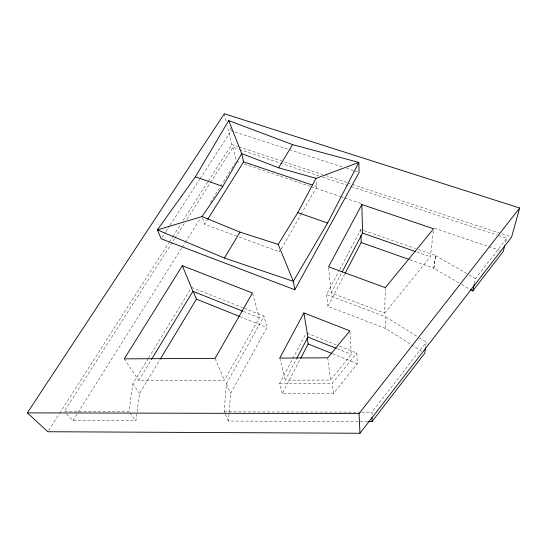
<?xml version="1.0" encoding="UTF-8"?>
<svg xmlns="http://www.w3.org/2000/svg" width="547" height="547" viewBox="0 0 547 547"><rect width="100%" height="100%" fill="white"/><g stroke="black" fill="none" stroke-linecap="round" stroke-linejoin="round"><path stroke-width="0.41" stroke-dasharray="2.73 2.05" d="M328.638 267.654L331.12 292.925L384.691 313.13L385.32 287.647M421.928 351.379L385.56 328.426L385.874 316.939L326.566 294.498L339.325 270.307M367.803 421.518L228.455 421.06L230.595 393.443L266.998 327.462L264.01 316.159L243.552 308.036M228.455 421.06L224.154 411.864L226.424 383.604L264.01 316.159M384.691 313.13L430.345 256.741L433.539 229.617M458.81 282.867L433.86 268.331L435.576 255.47L418.701 249.603M433.86 268.331L435.576 255.47M425.716 346.094L426.243 342.162L418.311 337.205M66.536 413.942L72.915 420.547L135.902 420.752L139.567 393.491L159.847 359.851M148.319 358.422L132.853 383.782L128.962 411.665L64.218 411.535L174.534 238.772M474.406 283.551L475.507 278.594L506.761 238.273L497.852 235.313M505.66 242.396L506.761 238.273M339.455 346.114L356.829 353.006L357.321 363.693L333.485 393.389L282.327 393.416L300.337 358.962M385.56 328.426L327.858 306.327L344.726 274.068M349.923 331.68L351.304 354.36L330.497 380.062L285.315 380.165L296.426 359.003M331.12 292.925L341.725 272.734M282.327 393.416L279.64 383.509L306.293 332.945M339.721 269.555L360.849 229.487L363.256 230.321M124.272 358.853L138.712 380.452L224.373 380.247L259.319 317.78L252.44 292.98M281.356 248.953L300.727 214.944M301.144 214.212L316.884 186.561L316.282 180.825M138.712 380.452L151.047 360.158M148.757 357.697L190.732 288.871M236.865 236.154L204.585 224.27L207.299 219.928M72.915 420.547L181.693 248.03M182.144 247.312L184.879 242.977M185.33 242.259L200.352 218.438M210.363 202.561L220.379 186.677M220.831 185.959L231.299 169.358M231.757 168.633L235.401 162.862M48.717 430.291L59.295 413.778M59.753 413.06L168.756 242.861M169.221 242.143L172.442 237.111M172.9 236.393L180.715 224.188M183.019 220.598L207.853 181.816M208.311 181.098L231.771 144.476L227.265 125.872M174.992 238.048L184.647 222.93M186.944 219.333L209.925 183.341M210.39 182.623L232.913 147.348L238.581 149.228M162.158 237.391L165.399 232.372M165.864 231.661L169.57 225.925M170.035 225.207L199.689 179.354M200.147 178.637L231.121 130.74L230.198 126.836M372.001 414.715L371.981 412.158L426.243 342.162M333.485 393.389L332.289 383.406L356.829 353.006M279.64 383.509L332.289 383.406M224.154 411.864L360.876 412.137M361.731 412.137L371.981 412.158M231.121 130.74L233.405 131.478M234.93 131.977L288.679 149.468M289.472 149.721L342.381 166.938M346.545 168.291L353.519 170.561M354.914 171.02L357.717 171.929M231.771 144.476L238.26 146.623M239.073 146.89L322.614 174.541M325.862 175.614L346.948 182.595M347.755 182.862L509.975 236.557M239.395 149.502L318.792 175.86M322.846 177.207L350.388 186.356M351.201 186.623L497.038 235.046M314.532 185.768L316.884 186.561M236.311 161.413L241.159 163.054M244.4 164.148L310.723 186.52M311.53 186.794L339.844 196.346M340.651 196.619L343.885 197.713M344.692 197.987L361.683 203.716M434.475 228.277L487.862 246.287M488.669 246.56L499.992 250.382M364.063 230.602L415.488 248.482M416.787 252.01L430.345 256.741M409.963 259.763L433.942 268.221M239.203 237.015L279.667 251.921L279.339 250.246M191.614 287.421L242.765 307.729M307.086 333.26L336.296 344.863M243.497 311.475L259.319 317.78M337.109 348.706L351.304 354.36M240.044 316.651L266.998 327.462M332.747 353.834L357.321 363.693M435.487 255.579L468.232 274.409M468.957 274.826L475.507 278.594M461.743 284.577L469.818 289.274M385.874 316.939L417.593 336.754M129.954 412.964L135.902 420.752M132.853 383.782L139.567 393.491M215.06 358.36L224.373 380.247M226.424 383.604L230.595 393.443M202.527 218.103L204.585 224.27M279.736 358.08L285.315 380.165M232.913 147.348L236.106 160.586M224.325 113.742L226.28 121.831M327.728 357.82L330.497 380.062M326.566 294.498L327.858 306.327M360.849 229.487L360.958 233.569"/><path stroke-width="0.82" d="M425.511 347.666L424.78 353.177L372.056 421.532L368.657 421.525M470.55 289.705L472.752 290.983L474.222 284.378M504.772 245.699L503.226 251.47L472.752 290.983M519.65 208.01L511.602 237.097L359.988 433.258L47.794 431.733L27.35 412.876L224.325 113.742L519.65 208.01L359.044 413.614L359.988 433.258M294.833 289.773L293.315 281.308L327.598 223.046L358.853 162.432L292.57 144.613L228.714 120.6L195.409 176.825L157.379 229.904L161.228 238.827L294.833 289.773L359.119 172.387L358.853 162.432L316.022 178.363L278.642 167.799L241.706 153.584L228.714 120.6M300.734 358.21L308.173 343.981L307.099 337.677M345.116 273.315L361.198 242.56L360.999 235.203M296.823 358.251L307.934 337.082L303.886 312.939L349.875 330.839L327.728 357.82L279.736 358.08L303.886 312.939M342.114 271.982L362.538 233.084L361.861 204.537L433.634 228.769L385.32 287.647L328.556 266.813L361.861 204.537M207.751 219.21L243.606 161.898L241.706 153.584L222.8 186.397L202.014 216.557L157.379 229.904L224.42 258.04L293.315 281.308L278.191 244.393L297.78 212.619L316.022 178.363M224.42 258.04L240.003 232.119L278.191 244.393M278.642 167.799L292.57 144.613M160.285 359.119L196.428 299.154L193.221 291.332M151.485 359.434L192.886 291.312L182.356 265.692L124.272 358.853L215.06 358.36L252.44 292.98L182.356 265.692M27.35 412.876L359.044 413.614M243.606 161.898L312.18 184.982M362.538 233.084L415.194 251.456M195.409 176.825L222.8 186.397M297.78 212.619L327.598 223.046M361.198 242.56L409.163 259.476M192.886 291.312L242.711 311.161M307.934 337.082L336.323 348.391M196.428 299.154L239.251 316.33M308.173 343.981L331.954 353.519M202.014 216.557L240.003 232.119M372.022 417.272L372.056 421.532"/></g></svg>
